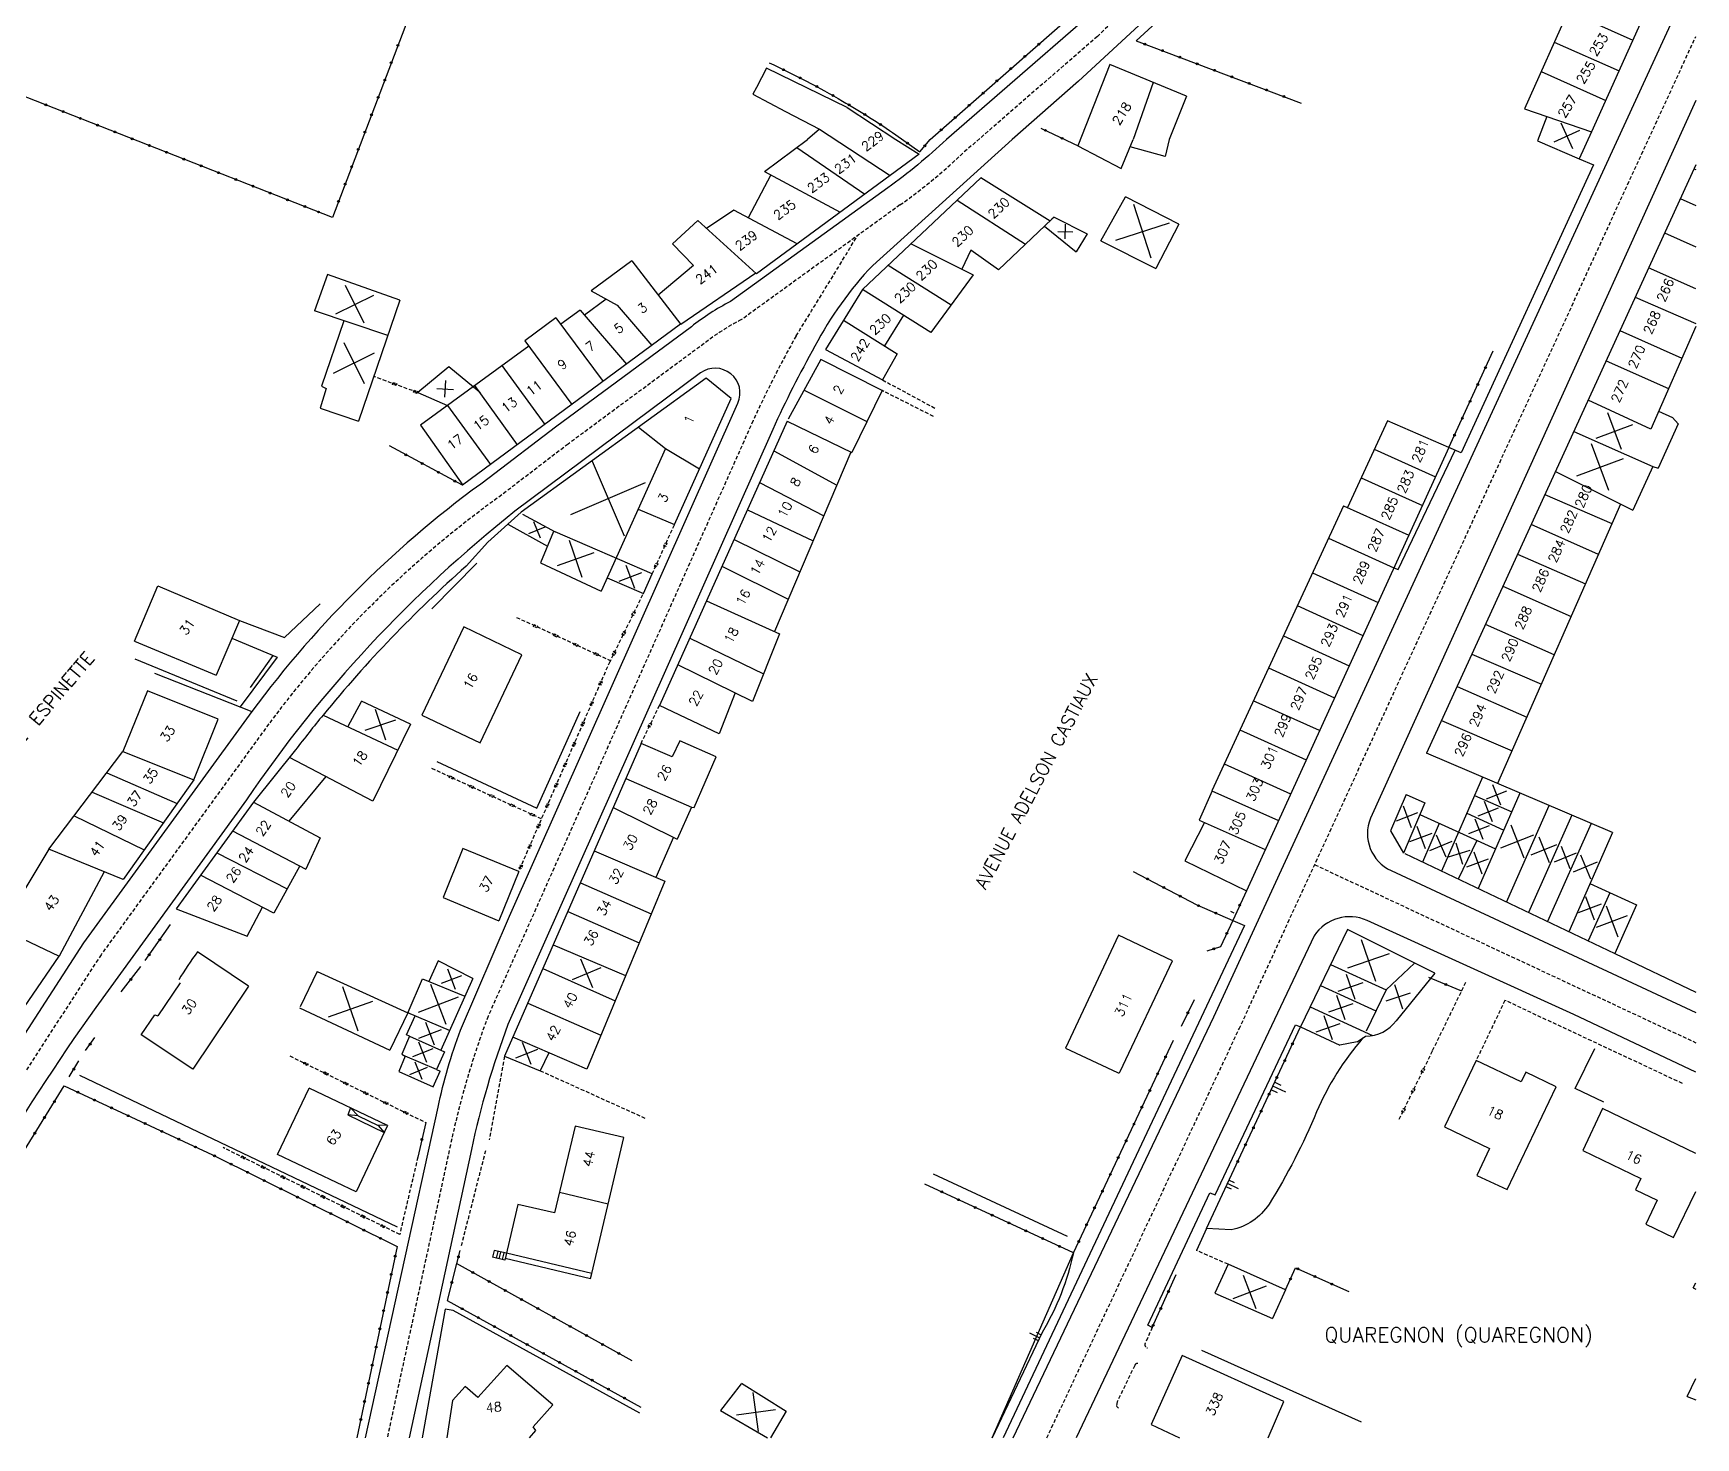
# Model space of a CAD drawing. Header units: millimetres. Extents: x 112998 to 114000, y 125000 to 126000.
# Drawn here: x 113775.9 to 114000, y 125000 to 125189.3 of the extents above; entities that cross this region are included whole.
import ezdxf
from ezdxf.enums import TextEntityAlignment as Align

# ---------------------------------------------------------------- set-up
doc = ezdxf.new("R2010")
doc.units = ezdxf.units.MM
doc.linetypes.add('DASHED', pattern=[0.75, 0.5, -0.25])
doc.layers.get('0').update_dxf_attribs({"linetype": 'CONTINUOUS'})
for name, color, linetype in [('W0001', 6, 'DASHED'), ('W0008', 7, 'CONTINUOUS'), ('W0100', 7, 'CONTINUOUS'), ('W0112', 1, 'DASHED'), ('W0211', 2, 'CONTINUOUS'), ('W0310', 3, 'CONTINUOUS'), ('W0322', 7, 'CONTINUOUS'), ('W0980', 7, 'CONTINUOUS'), ('W0989', 7, 'CONTINUOUS'), ('W0991', 7, 'CONTINUOUS')]:
    doc.layers.add(name, color=color, linetype=linetype)
doc.styles.get("Standard").update_dxf_attribs({"font": 'romans.shx', "width": 0.85})

# ---------------------------------------------------------------- blocks, each defined once
blk = doc.blocks.new('OH01')
at = {"layer": 'W0322', "color": 0}
for radius in [0.25, 0.15]:
    blk.add_circle((0, 0), radius, dxfattribs=at)
blk = doc.blocks.new('OH02')
at = {"layer": 'W0112', "color": 0}
for p, q in [((-0.5, 0.25), (0.5, 0.25)), ((-0.5, -0.25), (-0.5, 0.25)), ((0.5, 0.25), (0.5, -0.25)), ((0.5, -0.25), (-0.5, -0.25))]:
    blk.add_line(p, q, dxfattribs=at)
blk = doc.blocks.new('BB06')
for p, q in [((-1, -1), (1, 1)), ((-1, 1), (1, -1))]:
    blk.add_line(p, q)
blk = doc.blocks.new('TP15')
at = {"color": 0}
for p, q in [((-0.29, 0.5), (-0.29, 0)), ((0, 1), (0, 0)), ((0.29, 0.5), (0.29, 0))]:
    blk.add_line(p, q, dxfattribs=at)

msp = doc.modelspace()

# ---------------------------------------------------------------- linework, layer by layer
at = {"layer": 'W0001'}
for points in [[(113966.95, 125250, -0.110123), (113966.01, 125247.57), (113956.2, 125232.03), (113947.06, 125219.47), (113930.27, 125200.07), (113924.04, 125193.33), (113919.35, 125188.88), (113900.93, 125172.89, -0.035859), (113892.75, 125166.17), (113871.38, 125150.71, 0.051158), (113866.36, 125147.5), (113848.02, 125133.94), (113839.08, 125127.09, 0.07764), (113807.68, 125096.22), (113785.07, 125065.1), (113773.75, 125047.65), (113750.45, 125005.5), (113747.43, 125000)], [(113887.02, 125162.03, -0.002249), (113878.75, 125148.51, 0.021049), (113872.95, 125137.1), (113837.23, 125056.81, 0.037532), (113832.16, 125039.46), (113823.64, 125000)]]:
    msp.add_lwpolyline(points, format="xyb", dxfattribs=at)
for points in [[(113912.55, 125000), (113938.46, 125055.12), (114000, 125188.86)], [(113948.64, 125077.24), (114000, 125053.25)]]:
    msp.add_lwpolyline(points, dxfattribs=at)
at = {"layer": 'W0008'}
for points in [[(113963.7, 125250, -0.155417), (113963.5, 125249.08), (113953.85, 125233.63), (113944.83, 125221.24), (113928.15, 125201.96), (113922.01, 125195.33), (113917.44, 125190.99), (113899.01, 125175, -0.036132), (113891.1, 125168.48), (113869.89, 125153.15, 0.048946), (113864.63, 125149.76), (113846.31, 125136.21), (113837.38, 125129.38, 0.077587), (113805.39, 125097.9), (113782.72, 125066.71), (113770.05, 125047.17, -0.291702)], [(114000, 125180.25), (113956.15, 125083.51, 0.401257), (113958.94, 125076.45), (114000, 125057.3)], [(113889.07, 125158.03, 0.068378), (113881.29, 125147.13, 0.021095), (113875.59, 125135.91), (113839.91, 125055.72, 0.037361), (113834.99, 125038.85), (113826.6, 125000)], [(113820.73, 125000), (113830.49, 125044.56, -0.037123), (113833.52, 125054.95), (113840.12, 125070.31), (113870.91, 125139.47, 0.766659), (113865.87, 125143.52), (113840.86, 125124.88, 0.075876), (113804.66, 125086), (113784.36, 125058, 0.045572), (113756.86, 125010.95), (113750.84, 125000)], [(113839.88, 125123.13), (113837.2, 125120.73), (113834.27, 125117.47, 0.039766), (113815, 125097.42)], [(113983.58, 125057.06), (113955.71, 125069.72, 0.368962), (113948.57, 125067.66), (113916.51, 125000)]]:
    msp.add_lwpolyline(points, format="xyb", dxfattribs=at)
for points in [[(113908, 125000), (113935.03, 125056.73), (114000, 125197.92)], [(113925.54, 125190.91), (113916.81, 125182.85)], [(113916.81, 125182.85), (113907.87, 125175)], [(113907.87, 125175), (113889.07, 125158.03)], [(113984.3, 125172.37), (113986.24, 125171.56), (113968.37, 125132.78), (113966.74, 125133.49)], [(113959.33, 125117.28), (113959.88, 125117.03), (113967.57, 125133.12)], [(113802.71, 125107.76), (113808.79, 125105.23), (113803.84, 125098.52)], [(113792.27, 125103.08), (113805.39, 125097.9)], [(113937.59, 125069.73), (113939.17, 125069.05), (113906.66, 125000)], [(113989.08, 125065.27), (114000, 125060.08)], [(114000, 125049.28), (113983.58, 125057.06)], [(113926.75, 125014.86), (113926.14, 125015.17), (113934.51, 125033), (113935.24, 125032.76), (113946.07, 125055.66), (113946.71, 125055.37)], [(113839.55, 125024.21), (113851.06, 125021.48), (113851.21, 125022.12)]]:
    msp.add_lwpolyline(points, dxfattribs=at)
at = {"layer": 'W0100'}
for points in [[(113989.21, 125206.68), (113976.91, 125179.14)], [(113998.01, 125202.79), (113985.97, 125176.03)], [(113982.77, 125192.27), (113991.53, 125188.38)], [(113980.92, 125188.12), (113989.66, 125184.23)], [(113874.78, 125184.62), (113873.4, 125181.99)], [(113885.65, 125179.31), (113874.78, 125184.62)], [(113921.01, 125185.09), (113916.72, 125174.15)], [(113931.37, 125180.83), (113921.01, 125185.09)], [(113979.15, 125184.17), (113987.87, 125180.25)], [(113873.4, 125181.99), (113872.93, 125181.1)], [(113926.88, 125182.68), (113924.19, 125175)], [(113872.93, 125181.1), (113877.31, 125178.77)], [(113885.65, 125179.31), (113892.19, 125175)], [(113931.37, 125180.83), (113929.02, 125175)], [(113877.31, 125178.77), (113881.88, 125176.4)], [(113976.91, 125179.14), (113985.97, 125176.03)], [(113979.92, 125178.11), (113978.68, 125174.81)], [(113874.48, 125170.66), (113880.29, 125175)], [(113881.88, 125176.4), (113880.29, 125175)], [(113881.88, 125176.4), (113891.41, 125170.12)], [(113892.19, 125175), (113895.32, 125173)], [(113922.56, 125171.1), (113924.19, 125175)], [(113929.02, 125175), (113928.48, 125172.69)], [(113978.68, 125174.81), (113984.3, 125172.37)], [(113985.97, 125176.03), (113984.3, 125172.37)], [(113895.32, 125173), (113873.42, 125156.9)], [(113878.84, 125173.92), (113887.99, 125167.61)], [(113916.72, 125174.15), (113922.56, 125171.1)], [(113928.48, 125172.69), (113923.78, 125174.02)], [(113874.48, 125170.66), (113884.69, 125165.19)], [(114000, 125171.59), (113963.71, 125092.26)], [(113999.75, 125171.04), (114000, 125170.94)], [(113875.33, 125170.21), (113872.29, 125164.43)], [(113903.64, 125169.81), (113887.7, 125154.78)], [(113912.97, 125164), (113903.64, 125169.81)], [(113900.47, 125166.82), (113909.67, 125160.88)], [(113919.84, 125161.34), (113923.16, 125167.27)], [(113930.33, 125163.57), (113923.16, 125167.27)], [(113997.91, 125167.02), (114000, 125166.09)], [(113865.51, 125164.07), (113862.07, 125160.95)], [(113873.42, 125156.9), (113865.51, 125164.07)], [(113870.37, 125165.46), (113866.68, 125163.01)], [(113878.89, 125160.93), (113870.37, 125165.46)], [(113913.23, 125164.25), (113906.02, 125157.43)], [(113913.52, 125164.53), (113913.23, 125164.25)], [(113913.52, 125164.53), (113917.99, 125162.27)], [(113930.33, 125163.57), (113927.25, 125157.59)], [(113912.24, 125163.32), (113916.51, 125159.87)], [(113917.99, 125162.27), (113916.51, 125159.87)], [(113919.84, 125161.34), (113927.25, 125157.59)], [(113995.79, 125162.4), (114000, 125160.54)], [(113862.07, 125160.95), (113864.94, 125158)], [(113894.24, 125160.95), (113902.61, 125156.75)], [(113902.29, 125160.06), (113901.09, 125157.52)], [(113906.02, 125157.43), (113902.29, 125160.06)], [(113856.62, 125158.64), (113851.14, 125154.58)], [(113856.62, 125158.64), (113863.23, 125150.04)], [(113864.94, 125158), (113860.16, 125154.03)], [(113873.34, 125156.97), (113863.23, 125150.04)], [(113891.17, 125158.05), (113899.65, 125152.73)], [(114000, 125154.85), (113993.64, 125157.69)], [(113815.61, 125156.79), (113813.85, 125151.89)], [(113825.35, 125153.32), (113815.61, 125156.79)], [(113887.7, 125154.78), (113882.72, 125146.69)], [(113896.89, 125148.99), (113887.7, 125154.78)], [(113902.61, 125156.75), (113896.89, 125148.99)], [(113825.35, 125153.32), (113819.77, 125137.03)], [(113853.17, 125153.47), (113850.21, 125151.31)], [(113851.14, 125154.58), (113854.63, 125152.67)], [(113854.63, 125152.67), (113859.31, 125147.23)], [(113991.84, 125153.76), (114000, 125150.17)], [(113823.73, 125148.58), (113813.85, 125151.89)], [(113817.81, 125150.56), (113814.8, 125141.75)], [(113846.37, 125150.97), (113842.19, 125147.87)], [(113846.37, 125150.97), (113852.74, 125142.38)], [(113849.63, 125151.98), (113847.03, 125150.08)], [(113849.63, 125151.98), (113855.88, 125144.7)], [(113885.14, 125150.62), (113892.38, 125146.1)], [(113893.22, 125151.3), (113890.65, 125147.18)], [(113863.18, 125150.1), (113833.8, 125128.39)], [(113989.78, 125149.25), (113998.13, 125145.53)], [(114000, 125149.8), (113993.93, 125135.93)], [(113842.72, 125147.15), (113828.12, 125136.49)], [(113842.19, 125147.87), (113848.52, 125139.27)], [(113882.72, 125146.69), (113890.39, 125142.58)], [(113892.38, 125146.1), (113890.39, 125142.58)], [(113831.95, 125144.36), (113827.75, 125140.88)], [(113836.03, 125140.96), (113831.95, 125144.36)], [(113839.1, 125144.51), (113844.88, 125136.57)], [(113882.09, 125145.32), (113877.66, 125137.28)], [(113890.33, 125141.17), (113882.09, 125145.32)], [(113987.92, 125145.18), (113996.33, 125141.43)], [(113815.42, 125141.42), (113814.61, 125138.78)], [(113814.8, 125141.75), (113815.42, 125141.42)], [(113835.41, 125141.82), (113841.15, 125133.82)], [(113866.62, 125142.84), (113841.7, 125124.77)], [(113869.99, 125140.08), (113866.62, 125142.84)], [(113879.83, 125141.22), (113888.29, 125136.97)], [(113890.33, 125141.17), (113886.26, 125132.79)], [(113827.75, 125140.88), (113831.75, 125139.14)], [(113831.75, 125139.14), (113837.58, 125131.18)], [(113836.08, 125140.95), (113836.2, 125140.72)], [(113862.35, 125123.09), (113869.99, 125140.08)], [(113993.93, 125135.93), (113985.49, 125139.88)], [(113814.61, 125138.78), (113819.77, 125137.03)], [(113877.55, 125137.04), (113860.32, 125098.68)], [(113877.55, 125137.04), (113886.26, 125132.79)], [(113958.44, 125137.09), (113953.06, 125125.39)], [(113966.74, 125133.49), (113958.44, 125137.09)], [(113994.99, 125138.37), (113996.88, 125137.51)], [(113996.88, 125137.51), (113997.65, 125136.66)], [(113828.12, 125136.49), (113833.84, 125128.42)], [(113857.5, 125136.22), (113861.14, 125133.36)], [(113983.56, 125135.65), (113994.22, 125130.93)], [(113997.65, 125136.66), (113994.94, 125130.71)], [(113861.14, 125133.36), (113852.48, 125114.13)], [(113861.14, 125133.36), (113865.72, 125130.6)], [(113875.76, 125133.05), (113884.22, 125128.39)], [(113886.12, 125132.86), (113875.84, 125108.68)], [(113966.74, 125133.49), (113939.43, 125073.74)], [(113956.68, 125133.27), (113964.94, 125129.54)], [(113981.09, 125130.26), (113991.54, 125125.01)], [(113994.22, 125130.93), (113991.54, 125125.01)], [(113994.22, 125130.93), (113994.94, 125130.71)], [(113873.83, 125128.76), (113882.48, 125124.28)], [(113954.9, 125129.39), (113963.16, 125125.65)], [(113952.52, 125125.63), (113934.76, 125087.21)], [(113952.52, 125125.63), (113961.32, 125121.64)], [(113989.87, 125125.85), (113973.3, 125088.17)], [(113979.68, 125127.16), (113988.71, 125123.22)], [(113841.7, 125124.77), (113839.88, 125123.13)], [(113841.87, 125124.5), (113846.29, 125122.1)], [(113857.45, 125125.16), (113862.35, 125123.09)], [(113872.18, 125125.08), (113881.04, 125120.91)], [(113839.88, 125123.13), (113845.24, 125120.19)], [(113846.05, 125122.14), (113844.29, 125117.91)], [(113859.37, 125116.46), (113846.29, 125122.1)], [(113870.38, 125121.09), (113879.27, 125116.74)], [(113950.51, 125121.27), (113959.33, 125117.28)], [(113986.89, 125119.07), (113977.82, 125123.1)], [(113975.99, 125119.1), (113985.14, 125115.1)], [(113844.29, 125117.91), (113852.48, 125114.13)], [(113868.76, 125117.46), (113877.7, 125113.04)], [(113948.34, 125116.58), (113957.18, 125112.57)], [(113789.57, 125107.38), (113792.72, 125114.83)], [(113792.72, 125114.83), (113803.73, 125110.18)], [(113853.27, 125115.89), (113858.17, 125113.8)], [(113858.17, 125113.8), (113859.37, 125116.46)], [(113974.01, 125114.78), (113983.21, 125110.71)], [(113866.67, 125112.82), (113876.49, 125108.38)], [(113946.29, 125112.16), (113955.15, 125108.13)], [(113803.73, 125110.18), (113800.59, 125102.78)], [(113833.96, 125109.3), (113828.31, 125097.41)], [(113841.77, 125105.52), (113833.96, 125109.3)], [(113864.41, 125107.77), (113874.35, 125102.96)], [(113876.49, 125108.38), (113872.88, 125099.26)], [(113944.42, 125108.11), (113953.28, 125104.05)], [(113980.94, 125105.55), (113971.66, 125109.63)], [(113789.57, 125107.38), (113800.59, 125102.78)], [(113836.16, 125093.67), (113841.77, 125105.52)], [(113969.83, 125105.64), (113979.19, 125101.56)], [(113872.88, 125099.26), (113862.8, 125104.19)], [(113942.41, 125103.76), (113951.32, 125099.75)], [(113967.83, 125101.25), (113977.24, 125097.13)], [(113791.31, 125100.69), (113788.02, 125092.49)], [(113800.87, 125096.85), (113791.31, 125100.69)], [(113820.12, 125099.19), (113818.32, 125095.87)], [(113826.77, 125096.17), (113820.17, 125099.29)], [(113868.37, 125094.86), (113860.32, 125098.68)], [(113870.53, 125100.41), (113868.37, 125094.86)], [(113949.3, 125095.33), (113940.37, 125099.35)], [(113797.59, 125088.66), (113800.87, 125096.85)], [(113815, 125097.42), (113825.08, 125092.7)], [(113828.31, 125097.41), (113836.16, 125093.67)], [(113965.74, 125096.7), (113975.24, 125092.58)], [(113826.77, 125096.17), (113821.72, 125085.81)], [(113938.56, 125095.42), (113947.5, 125091.39)], [(113778.02, 125079.33), (113788.02, 125092.49)], [(113788.02, 125092.49), (113797.59, 125088.66)], [(113811.28, 125092.71), (113805.61, 125085.69)], [(113857.85, 125093.57), (113839.46, 125051.42)], [(113862.05, 125091.76), (113857.85, 125093.57)], [(113863.07, 125093.94), (113862.05, 125091.76)], [(113867.96, 125091.78), (113863.07, 125093.94)], [(113988.77, 125081.58), (113963.71, 125092.26)], [(113785.85, 125089.64), (113795.35, 125085.51)], [(113821.72, 125085.81), (113810.46, 125091.7)], [(113865.01, 125084.97), (113867.96, 125091.78)], [(113936.44, 125090.84), (113945.39, 125086.78)], [(113797.59, 125088.66), (113788.06, 125075.25)], [(113815.35, 125089.14), (113810.39, 125083.13)], [(113855.8, 125088.87), (113864.65, 125085.01)], [(113971.28, 125089.03), (113965.72, 125076.38)], [(113783.88, 125087.04), (113793.49, 125082.89)], [(113805.61, 125085.69), (113795.19, 125071.3)], [(113805.61, 125085.69), (113814.59, 125080.87)], [(113934.81, 125087.19), (113933.09, 125083.23)], [(113934.76, 125087.21), (113943.75, 125083.2)], [(113960.97, 125086.7), (113958.88, 125081.81)], [(113963.48, 125085.58), (113960.6, 125078.81)], [(113960.97, 125086.7), (113963.48, 125085.58)], [(113970.19, 125086.57), (113975.2, 125084.35)], [(113976.31, 125086.89), (113970.66, 125074.03)], [(113974.5, 125072.2), (113980.26, 125085.21)], [(113781.43, 125083.82), (113790.9, 125079.25)], [(113854.1, 125084.97), (113862.74, 125080.69)], [(113864.65, 125085.01), (113862.74, 125080.69)], [(113864.65, 125085.01), (113865.01, 125084.97)], [(113933.77, 125082.93), (113931.16, 125077.78)], [(113933.09, 125083.23), (113941.96, 125079.3)], [(113962.81, 125084), (113973.01, 125079.37)], [(113969.15, 125084.18), (113974.12, 125081.9)], [(113983.29, 125083.92), (113977.48, 125070.79)], [(113802.79, 125081.8), (113812.69, 125076.65)], [(113814.59, 125080.87), (113812.69, 125076.65)], [(113862.23, 125080.94), (113859.83, 125075.53)], [(113958.88, 125081.81), (113960.6, 125078.81)], [(113965.42, 125082.81), (113963.15, 125077.6)], [(113985.9, 125082.8), (113980.04, 125069.57)], [(113988.77, 125081.58), (113982.89, 125068.21)], [(113778.02, 125079.33), (113771.59, 125068.65)], [(113788.06, 125075.25), (113778.02, 125079.33)], [(113800.66, 125078.85), (113810.15, 125074)], [(113833.84, 125079.44), (113831.16, 125072.8)], [(113841.36, 125076.31), (113833.84, 125079.44)], [(113851.53, 125079.09), (113861.04, 125075.02)], [(113960.77, 125078.73), (113989.08, 125065.27)], [(113970.48, 125080.51), (113968, 125075.29)], [(113785.51, 125076.29), (113779.43, 125064.91)], [(113811.85, 125077.09), (113808.34, 125070.71)], [(113841.36, 125076.31), (113838.68, 125069.69)], [(113931.16, 125077.78), (113939.43, 125073.74)], [(113808.34, 125070.71), (113798.47, 125075.82)], [(113849.67, 125074.81), (113859.21, 125070.62)], [(113861.04, 125075.02), (113850.53, 125049.68)], [(113985.74, 125074.69), (113992, 125071.85)], [(113831.16, 125072.8), (113838.68, 125069.69)], [(113988.42, 125073.47), (113985.51, 125066.97)], [(113992, 125071.85), (113989.08, 125065.27)], [(113795.19, 125071.3), (113804.77, 125067.6)], [(113804.77, 125067.6), (113806.82, 125071.5)], [(113847.97, 125070.92), (113857.58, 125066.69)], [(113771.59, 125068.65), (113779.43, 125064.91)], [(113922.21, 125067.73), (113915.06, 125052.51)], [(113929.5, 125064.27), (113922.21, 125067.73)], [(113953.06, 125068.53), (113946.71, 125055.37)], [(113964.84, 125062.6), (113953.06, 125068.53)], [(113804.95, 125060.89), (113798.08, 125065.5)], [(113846.02, 125066.44), (113855.76, 125062.3)], [(113814.22, 125062.83), (113811.89, 125058.07)], [(113814.22, 125062.83), (113826.4, 125057.27)], [(113830.49, 125064.27), (113829.25, 125061.52)], [(113835.17, 125061.89), (113830.49, 125064.27)], [(113844.63, 125063.26), (113854.35, 125058.9)], [(113922.42, 125049.37), (113929.5, 125064.27)], [(113950.77, 125063.78), (113958.26, 125060.39)], [(113962.1, 125063.98), (113958.26, 125060.39)], [(113795.73, 125061.3), (113792.74, 125056.87)], [(113804.95, 125060.89), (113797.43, 125049.67)], [(113826.45, 125057.36), (113828.38, 125061.88)], [(113828.38, 125061.88), (113834.11, 125059.52)], [(113835.17, 125061.89), (113830.85, 125052.24)], [(113949.41, 125060.96), (113956.89, 125057.56)], [(113964.84, 125062.6), (113959.63, 125056.18)], [(113963.97, 125062.08), (113964.3, 125061.94)], [(113842.59, 125058.58), (113852.43, 125054.27)], [(113958.26, 125060.39), (113955.56, 125054.81)], [(113790.5, 125054.32), (113792.32, 125057)], [(113792.32, 125057), (113792.74, 125056.87)], [(113811.84, 125057.97), (113823.98, 125052.24)], [(113826.45, 125057.36), (113823.98, 125052.24)], [(113826.25, 125054.33), (113827.39, 125056.85)], [(113832.03, 125054.89), (113826.4, 125057.27)], [(113948.03, 125058.1), (113956.44, 125054.21)], [(113797.43, 125049.67), (113790.5, 125054.32)], [(113826.63, 125054.11), (113825.61, 125051.71)], [(113826.63, 125054.11), (113826.25, 125054.33)], [(113826.63, 125054.11), (113831.34, 125052.02)], [(113850.53, 125049.68), (113840.59, 125054)], [(113946.71, 125055.37), (113952.03, 125052.91)], [(113954.36, 125053.38), (113955.51, 125054.12)], [(113825.61, 125051.71), (113826.08, 125051.42)], [(113831.34, 125052.02), (113830.3, 125049.63)], [(113845.43, 125051.9), (113844.24, 125049.48)], [(113915.06, 125052.51), (113922.05, 125049.23)], [(113954.36, 125053.38), (113952.03, 125052.91)], [(113826.08, 125051.42), (113825.2, 125049.35)], [(113825.2, 125049.35), (113829.85, 125047.29)], [(113830.3, 125049.63), (113826.08, 125051.42)], [(113829.85, 125047.29), (113830.76, 125049.41)], [(113830.3, 125049.63), (113830.76, 125049.41)], [(113839.46, 125051.42), (113844.24, 125049.48)], [(113970.41, 125050.85), (113966.13, 125041.9)], [(113976.45, 125047.98), (113970.41, 125050.85)], [(113808.86, 125038.18), (113813.1, 125047.1)], [(113823.68, 125042.1), (113813.1, 125047.1)], [(113974.57, 125033.47), (113981.19, 125047.32)], [(113977.11, 125049.26), (113976.45, 125047.98)], [(113981.19, 125047.32), (113977.11, 125049.26)], [(113818.68, 125044.46), (113818.32, 125043.51)], [(113819.73, 125043.4), (113818.32, 125043.51)], [(113818.32, 125043.51), (113823.22, 125041.14)], [(113818.68, 125044.46), (113819.73, 125043.4)], [(113819.73, 125043.4), (113822.42, 125042.1)], [(113987.42, 125044.38), (113984.76, 125038.72)], [(114000, 125038.33), (113987.42, 125044.38)], [(113823.68, 125042.1), (113819.45, 125033.15)], [(113823.64, 125042.12), (113822.42, 125042.1)], [(113822.42, 125042.1), (113823.22, 125041.14)], [(113848.97, 125041.98), (113846.18, 125030.32)], [(113855.55, 125040.47), (113848.97, 125041.98)], [(113851.21, 125022.12), (113855.55, 125040.47)], [(113966.13, 125041.9), (113972.19, 125038.99)], [(113819.45, 125033.15), (113808.86, 125038.18)], [(113972.19, 125038.99), (113970.5, 125035.37)], [(113984.76, 125038.72), (113992.61, 125034.96)], [(113970.5, 125035.37), (113974.57, 125033.47)], [(113992.61, 125034.96), (113991.89, 125033.42)], [(113841.25, 125031.45), (113839.49, 125023.94)], [(113846.18, 125030.32), (113841.25, 125031.45)], [(113846.85, 125033.12), (113853.44, 125031.55)], [(113991.89, 125033.42), (113994.8, 125032.01)], [(113994.8, 125032.01), (113993.25, 125028.79)], [(113997.02, 125026.98), (114000, 125033.19)], [(113993.25, 125028.79), (113997.02, 125026.98)], [(113838.07, 125025.25), (113837.84, 125024.32)], [(113839.71, 125024.86), (113838.07, 125025.25)], [(113851.21, 125022.12), (113839.71, 125024.86)], [(113839.49, 125023.94), (113837.84, 125024.32)], [(113936.97, 125023.38), (113935.17, 125019.48)], [(113944.72, 125019.96), (113936.97, 125023.38)], [(113999.67, 125020.2), (114000, 125020.89)], [(113999.67, 125020.2), (114000, 125020.04)], [(113935.17, 125019.48), (113942.97, 125016.07)], [(113944.72, 125019.96), (113942.97, 125016.07)], [(113839.78, 125009.76), (113835.87, 125005.42)], [(113845.95, 125004.44), (113839.78, 125009.76)], [(113930.79, 125011.07), (113926.61, 125001.79)], [(113944.5, 125004.9), (113930.79, 125011.07)], [(113834.16, 125006.91), (113832.45, 125005.01)], [(113835.87, 125005.42), (113834.16, 125006.91)], [(113871.33, 125007.29), (113868.58, 125003.66)], [(113871.39, 125007.37), (113877.4, 125003.57)], [(113998.84, 125005.57), (114000, 125007.98)], [(113832.45, 125005.01), (113831.67, 125000)], [(113942.38, 125000), (113944.5, 125004.9)], [(113998.84, 125005.57), (114000, 125005.09)], [(113843.32, 125001.47), (113845.95, 125004.44)], [(113868.58, 125003.66), (113874.9, 125000)], [(113877.4, 125003.57), (113875.28, 125000)], [(113842.8, 125000), (113843.68, 125000.99)], [(113843.68, 125000.99), (113843.32, 125001.47)], [(113926.61, 125001.79), (113930.41, 125000)]]:
    msp.add_lwpolyline(points, dxfattribs=at)
msp.add_lwpolyline([(113815, 125097.42, 0.008576), (113811.28, 125092.71)], format="xyb", dxfattribs=at)
for centre, radius, start, end in [((113829.14, 125041.98), 38.96, 142.8683, 149.5723), ((113955.46, 125059.37), 5.25, 270.5367, 322.6548), ((113922.2, 125049.39), 0.22, 227.6469, 354.6658)]:
    msp.add_arc(centre, radius, start, end, dxfattribs=at)
at = {"layer": 'W0112'}
for points in [[(113827.75, 125140.88), (113821.83, 125143.05)], [(113897.27, 125137.67), (113890.33, 125141.17)], [(113890.39, 125142.58), (113897.5, 125138.76)], [(113859.37, 125116.46), (113862.35, 125123.09)], [(113853.59, 125104.47), (113858.17, 125113.8)], [(113853.83, 125104.69), (113840.89, 125110.64)], [(113841.51, 125076.66), (113853.59, 125104.47)], [(113857.85, 125093.57), (113860.32, 125098.68)], [(113844.44, 125083.41), (113829.56, 125090.25)], [(113937.29, 125070.99), (113938.01, 125070.65)], [(113964.54, 125052.2), (113969.06, 125061.49)], [(113998.2, 125047.76), (113974.28, 125058.96), (113970.41, 125050.85)], [(113960.04, 125042.96), (113960.04, 125042.96), (113964.54, 125052.2)], [(113810.53, 125051.46), (113828.85, 125042.48)], [(113839.46, 125051.42), (113837.39, 125040.14)], [(113844.24, 125049.48), (113858.56, 125043)], [(113825.32, 125027.4), (113801.53, 125039.11)], [(113836.88, 125038.69), (113833.57, 125025.73)], [(113827.76, 125037.82), (113825.32, 125027.4)], [(113936.97, 125023.38), (113932.73, 125025.24)]]:
    msp.add_lwpolyline(points, dxfattribs=at)
for points in [[(113926.75, 125014.86), (113925.79, 125012.74, 0.443458), (113926.08, 125012.09, 0.443458)], [(113924.8, 125010.01, 0.346157), (113924.38, 125009.76), (113922.01, 125004.83), (113921.92, 125004.28), (113922.19, 125003.97)]]:
    msp.add_lwpolyline(points, format="xyb", dxfattribs=at)
at = {"layer": 'W0211'}
for points in [[(113955.15, 125053.89, 0.07648), (113948.9, 125043.94, -0.04094), (113942.49, 125031.48, -0.198716), (113937.39, 125028.02), (113934.06, 125028.2)], [(113905.17, 125000), (113916.12, 125024.94, -0.080243), (113911.92, 125014.2), (113905.17, 125000)]]:
    msp.add_lwpolyline(points, format="xyb", dxfattribs=at)
at = {"layer": 'W0310'}
for points in [[(113829.67, 125111.74), (113835.71, 125117.9)], [(113803.73, 125110.18), (113809.8, 125107.85), (113814.6, 125112.4)], [(113808.23, 125105.46), (113805.17, 125101.12)], [(113789.62, 125104.97), (113803.39, 125099.32)], [(113830.33, 125091.15), (113843.82, 125084.87), (113849.63, 125097.9)], [(113749.91, 125054.87), (113766.43, 125045.99), (113779.43, 125064.91)], [(113987.62, 125045.24), (113983.75, 125047.07), (113986.41, 125052.49)], [(113782.17, 125048.88), (113824.98, 125028.44)], [(113897.22, 125035.58), (113915.29, 125027.17)], [(113857.68, 125003.32), (113832.54, 125017.15), (113831.46, 125017.31), (113828.35, 125000)], [(113954.97, 125002.08), (113933.45, 125011.74)]]:
    msp.add_lwpolyline(points, dxfattribs=at)
at = {"layer": 'W0322'}
for points in [[(113848.79, 125250), (113816.25, 125164.49)], [(113896.82, 125175), (113920.84, 125196.1)], [(113930.02, 125193.27), (113924.59, 125188.29)], [(113924.59, 125188.29), (113946.83, 125179.91)], [(113816.25, 125164.49), (113761.33, 125186.06)], [(113892.2, 125175.63), (113895.41, 125173.31)], [(113895.41, 125173.31), (113896.82, 125175)], [(113911.71, 125176.53), (113916.85, 125174.08)], [(113966.74, 125133.49), (113972.7, 125146.52)], [(113833.8, 125128.39), (113823.94, 125133.68)], [(113924.17, 125076.34), (113932.75, 125071.83)], [(113932.75, 125071.83), (113937.59, 125069.73)], [(113939.43, 125073.74), (113937.59, 125069.73)], [(113937.59, 125069.73), (113935.96, 125066.16)], [(113791.02, 125064.34), (113794.45, 125069.17)], [(113935.96, 125066.16), (113934.1, 125065.6)], [(113787.8, 125060.11), (113790.42, 125063.53)], [(113964.3, 125061.94), (113968.45, 125060.22)], [(113932.41, 125059.01), (113930.64, 125055.45)], [(113782.97, 125052.18), (113784.25, 125053.95)], [(113934.06, 125028.2), (113946.71, 125055.37)], [(113916.12, 125024.94), (113929.61, 125053.6)], [(113780.77, 125048.63), (113782.07, 125050.81)], [(113769.71, 125030.69), (113780.1, 125047.43)], [(113780.1, 125047.43), (113800.07, 125038.14)], [(113828.85, 125042.48), (113827.76, 125037.82)], [(113800.07, 125038.14), (113824.98, 125025.76)], [(113916.12, 125024.94), (113896.1, 125034.19)], [(113934.06, 125028.2), (113932.73, 125025.24)], [(113824.98, 125025.76), (113819.56, 125000)], [(113833.44, 125025.24), (113833, 125023.5)], [(113833, 125023.5), (113831.72, 125018.5)], [(113856.66, 125010.37), (113833, 125023.5)], [(113944.72, 125019.96), (113946.05, 125022.91)], [(113946.05, 125022.91), (113953.24, 125019.7)], [(113926.75, 125014.86), (113929.97, 125021.99)], [(113831.72, 125018.5), (113857.83, 125004.14)]]:
    msp.add_lwpolyline(points, dxfattribs=at)
msp.add_lwpolyline([(113875.12, 125185.33, -0.011884), (113880.13, 125182.87, -0.011884), (113885.01, 125180.18, -0.009058), (113888.65, 125177.97, -0.009058), (113892.2, 125175.63)], format="xyb", dxfattribs=at)
at = {"layer": 'W0991'}
for points in [[(113838.37, 125024.2), (113838.59, 125025.12)], [(113838.75, 125024.11), (113838.97, 125025.03)], [(113839.18, 125024.01), (113839.39, 125024.93)]]:
    msp.add_lwpolyline(points, dxfattribs=at)

# ---------------------------------------------------------------- block references
at = {"layer": 'W0100'}
for p, xscale, yscale, zscale, rotation in [((113982.65, 125175.48), 1.349265070840645, 1.349265070840645, 1.349265070840645, 69.46815831199453), ((113925.45, 125162.6), 2.69026835028362, 2.69026835028362, 2.69026835028362, 62.77472755120841), ((113915.04, 125162.58), 0.70325255217998, 0.70325255217998, 0.70325255217998, 43.39574583817901), ((113819.28, 125152.76), 2.004028913813632, 2.004028913813632, 2.004028913813632, 71.10228500553774), ((113819.15, 125144.88), 2.182171591641514, 2.182171591641514, 2.182171591641514, 341.2492211086549), ((113831.47, 125141.37), 0.7958763146180401, 0.79587631461804, 0.79587631461804, 41.22029156316275), ((113989.06, 125135.67), 1.859586071341818, 1.859586071341818, 1.859586071341818, 65.41993010426899), ((113987.11, 125130.83), 2.371985157111645, 2.371985157111645, 2.371985157111645, 65.4200774869214), ((113853.42, 125126.61), 3.864512835718916, 3.864512835718916, 3.864512835718916, 338.3330704230458), ((113843.84, 125122.34), 0.8423300470302141, 0.8423300470302141, 0.8423300470302141, 67.40291264763246), ((113849.06, 125118.45), 1.856808366165878, 1.856808366165878, 1.856808366165878, 64.43878893523122), ((113856.44, 125116.03), 1.163424963884254, 1.163424963884254, 1.163424963884254, 65.79236193246469), ((113822.75, 125096.08), 1.543952593318531, 1.543952593318531, 1.543952593318531, 64.0170444133477), ((113973.19, 125086.65), 1.040474358242485, 1.040474358242485, 1.040474358242485, 66.31696861956401), ((113961.11, 125083.71), 1.09984944699331, 1.09984944699331, 1.09984944699331, 335.9049978547892), ((113972.05, 125084.37), 1.040474358242485, 1.040474358242485, 1.040474358242485, 66.31696861956401), ((113970.81, 125081.99), 1.040474358242485, 1.040474358242485, 1.040474358242485, 66.31696861956401), ((113962.97, 125080.94), 1.144405683673205, 1.144405683673205, 1.144405683673205, 335.5642160667762), ((113965.66, 125079.79), 1.148406830394117, 1.148406830394117, 1.148406830394117, 338.2767246251933), ((113975.95, 125080.39), 1.684210005312776, 1.684210005312776, 1.684210005312776, 336.9304934954675), ((113979.55, 125079.26), 1.317464290250499, 1.317464290250499, 1.317464290250499, 336.9303780490845), ((113968.12, 125078.75), 1.081299573178112, 1.081299573178112, 1.081299573178112, 332.6825505147068), ((113970.62, 125077.5), 1.107640155919165, 1.107640155919165, 1.107640155919165, 335.564009426543), ((113982.44, 125078.23), 1.135998567261442, 1.135998567261442, 1.135998567261442, 336.9300147168859), ((113985.14, 125076.96), 1.246204523999006, 1.246204523999006, 1.246204523999006, 336.9302089007307), ((113985.74, 125071.39), 1.177481581131906, 1.177481581131906, 1.177481581131906, 335.6021448659995), ((113988.7, 125069.62), 1.571140382634816, 1.571140382634816, 1.571140382634816, 335.5997275576494), ((113955.92, 125064.31), 2.107368066390782, 2.107368066390782, 2.107368066390782, 64.23225352747775), ((113832.32, 125061.79), 1.035675284867356, 1.035675284867356, 1.035675284867356, 65.88738199196268), ((113850.55, 125062.57), 1.472235410026426, 1.472235410026426, 1.472235410026426, 67.47069116364372), ((113818.7, 125057.8), 2.231505987395203, 2.231505987395203, 2.231505987395203, 64.26930118981792), ((113830.56, 125058.41), 2.03182836298076, 2.03182836298076, 2.03182836298076, 65.88705399903498), ((113953.5, 125060.76), 1.256452885931874, 1.256452885931874, 1.256452885931874, 64.17503379386184), ((113959.93, 125059.44), 1.225573901100008, 1.225573901100008, 1.225573901100008, 333.301150094233), ((113952.18, 125057.96), 1.221812530633271, 1.221812530633271, 1.221812530633271, 64.17650859457378), ((113950.47, 125055.26), 1.21633715558076, 1.21633715558076, 1.21633715558076, 64.2354981064092), ((113829.44, 125054.46), 1.16010654083512, 1.16010654083512, 1.16010654083512, 65.88519978647922), ((113828.45, 125051.95), 1.041236014712196, 1.041236014712196, 1.041236014712196, 66.49863087902956), ((113842.45, 125051.81), 1.128687019974248, 1.128687019974248, 1.128687019974248, 66.41658577845678), ((113827.88, 125049.46), 0.89905257223684, 0.89905257223684, 0.89905257223684, 67.07921186436167), ((113939.91, 125019.63), 1.70627522099934, 1.706275220999339, 1.706275220999339, 65.7364791829392), ((113873.34, 125003.47), 1.862781624536461, 1.862781624536461, 1.862781624536461, 52.87100462361987)]:
    msp.add_blockref('BB06', p, dxfattribs=dict(at, xscale=xscale, yscale=yscale, zscale=zscale, rotation=rotation))
at = {"layer": 'W0112', "yscale": 0.5}
for p, xscale, rotation in [((113824.65, 125142.02), 0.5, 159.8013133987895), ((113827.47, 125140.98), 0.5, 159.8013133987895), ((113861.12, 125120.36), 0.4999999999999999, 65.79258459227971), ((113859.89, 125117.62), 0.4999999999999999, 65.79258459227971), ((113856.85, 125111.11), 0.5, 63.8441410844387), ((113843.62, 125109.38), 0.5, 155.3252600172501), ((113846.35, 125108.13), 0.5, 155.3252600172501), ((113855.53, 125108.42), 0.5, 63.8441410844387), ((113849.07, 125106.88), 0.5, 155.3252600172501), ((113851.8, 125105.63), 0.5, 155.3252600172501), ((113854.21, 125105.73), 0.5, 63.8441410844387), ((113852.39, 125101.72), 0.5, 66.52450255057829), ((113851.2, 125098.97), 0.5, 66.52450255057829), ((113850, 125096.21), 0.5, 66.52450255057829), ((113859.05, 125096.06), 0.5, 64.1805611722087), ((113848.81, 125093.46), 0.5, 66.52450255057829), ((113847.61, 125090.71), 0.5, 66.52450255057829), ((113832.29, 125089), 0.5, 155.3168724657345), ((113835.01, 125087.75), 0.5, 155.3168724657345), ((113846.42, 125087.96), 0.5, 66.52450255057829), ((113837.74, 125086.5), 0.5, 155.3168724657345), ((113840.47, 125085.24), 0.5, 155.3168724657345), ((113845.22, 125085.21), 0.5, 66.52450255057829), ((113843.19, 125083.99), 0.5, 155.3168724657345), ((113844.03, 125082.46), 0.5, 66.52450255057829), ((113842.83, 125079.7), 0.5, 66.52450255057829), ((113841.64, 125076.95), 0.5, 66.52450255057829), ((113812.68, 125050.4), 0.5, 333.8814973027359), ((113815.38, 125049.08), 0.5, 333.8814973027359), ((113963.23, 125049.51), 0.4999999999999999, 64.03549293993126), ((113818.07, 125047.76), 0.5, 333.8814973027359), ((113961.91, 125046.81), 0.4999999999999999, 64.03549293993126), ((113820.76, 125046.44), 0.5, 333.8814973027359), ((113823.46, 125045.12), 0.5, 333.8814973027359), ((113826.15, 125043.8), 0.5, 333.8814973027359), ((113960.6, 125044.11), 0.4999999999999999, 64.03549293993126), ((113804.22, 125037.78), 0.5, 153.8118705798049), ((113806.91, 125036.46), 0.5, 153.8118705798049), ((113809.6, 125035.13), 0.5, 153.8118705798049), ((113812.29, 125033.81), 0.5, 153.8118705798049), ((113814.99, 125032.49), 0.5, 153.8118705798049), ((113817.68, 125031.16), 0.5, 153.8118705798049), ((113820.37, 125029.84), 0.5, 153.8118705798049), ((113823.06, 125028.51), 0.5, 153.8118705798049)]:
    msp.add_blockref('OH02', p, dxfattribs=dict(at, xscale=xscale, rotation=rotation))
at = {"layer": 'W0211'}
for p, xscale, yscale, zscale, rotation in [((113943, 125047.4), 1.941738543634383, 1.941738543634383, 1.941738543634383, 245.0228945475201), ((113936.88, 125034.27), 1.654175111497429, 1.654175111497429, 1.654175111497429, 245.0228945475198), ((113911.57, 125013.49), 1.514741555181244, 1.514741555181243, 1.514741555181243, 63.55628687222288)]:
    msp.add_blockref('TP15', p, dxfattribs=dict(at, xscale=xscale, yscale=yscale, zscale=zscale, rotation=rotation))
at = {"layer": 'W0322', "yscale": 0.5}
for p, xscale, rotation in [((113825.07, 125187.68), 0.5, 249.1694665716669), ((113909.57, 125186.2), 0.5, 41.29058995449985), ((113911.45, 125187.85), 0.5, 41.29058995449985), ((113925.77, 125187.85), 0.5, 339.3399842358548), ((113928.11, 125186.97), 0.5, 339.3399842358548), ((113930.45, 125186.08), 0.5, 339.3399842358548), ((113824.18, 125185.34), 0.5, 249.1694665716669), ((113877.07, 125184.4), 0.5, 334.1694985273581), ((113907.7, 125184.55), 0.5, 41.29058995449985), ((113932.79, 125185.2), 0.5, 339.3399842358548), ((113935.13, 125184.32), 0.5, 339.3399842358548), ((113823.3, 125183.01), 0.5, 249.1694665716669), ((113879.31, 125183.29), 0.5, 332.9487932467335), ((113881.53, 125182.13), 0.5, 331.7280879661092), ((113905.82, 125182.9), 0.5, 41.29058995449985), ((113937.47, 125183.44), 0.5, 339.3399842358548), ((113939.81, 125182.56), 0.5, 339.3399842358548), ((113942.15, 125181.67), 0.5, 339.3399842358548), ((113777.62, 125179.66), 0.4999999999999999, 158.5583487846621), ((113822.41, 125180.67), 0.5, 249.1694665716669), ((113883.72, 125180.92), 0.5, 330.5073826854846), ((113885.88, 125179.67), 0.5, 329.2866774048601), ((113902.06, 125179.6), 0.5, 41.29058995449985), ((113903.94, 125181.25), 0.5, 41.29058995449985), ((113944.49, 125180.79), 0.5, 339.3399842358548), ((113779.95, 125178.75), 0.4999999999999999, 158.5583487846621), ((113782.28, 125177.84), 0.4999999999999999, 158.5583487846621), ((113784.6, 125176.92), 0.4999999999999999, 158.5583487846621), ((113821.52, 125178.33), 0.5, 249.1694665716669), ((113888.01, 125178.37), 0.5, 328.0659721242359), ((113890.12, 125177.02), 0.5, 326.8452668436105), ((113900.18, 125177.95), 0.5, 41.29058995449985), ((113786.93, 125176.01), 0.4999999999999999, 158.5583487846621), ((113789.26, 125175.09), 0.4999999999999999, 158.5583487846621), ((113820.63, 125176), 0.5, 249.1694665716669), ((113898.3, 125176.3), 0.5, 41.29058995449985), ((113912.34, 125176.23), 0.5, 334.4697028383345), ((113914.59, 125175.15), 0.5, 334.4697028383345), ((113791.58, 125174.18), 0.4999999999999999, 158.5583487846621), ((113793.91, 125173.27), 0.4999999999999999, 158.5583487846621), ((113819.74, 125173.66), 0.5, 249.1694665716669), ((113893.76, 125174.5), 0.5, 324.1078285722607), ((113896.1, 125174.13), 0.5, 50.08978375565624), ((113796.24, 125172.35), 0.4999999999999999, 158.5583487846621), ((113798.56, 125171.44), 0.4999999999999999, 158.5583487846621), ((113800.89, 125170.52), 0.4999999999999999, 158.5583487846621), ((113818.85, 125171.32), 0.5, 249.1694665716669), ((113803.22, 125169.61), 0.4999999999999999, 158.5583487846621), ((113805.55, 125168.7), 0.4999999999999999, 158.5583487846621), ((113817.96, 125168.99), 0.5, 249.1694665716669), ((113807.87, 125167.78), 0.4999999999999999, 158.5583487846621), ((113810.2, 125166.87), 0.4999999999999999, 158.5583487846621), ((113812.53, 125165.95), 0.4999999999999999, 158.5583487846621), ((113817.07, 125166.65), 0.5, 249.1694665716669), ((113814.4, 125165.22), 0.4999999999999999, 158.5583487846621), ((113971.66, 125144.24), 0.4999999999999997, 65.42784444165686), ((113970.62, 125141.97), 0.4999999999999997, 65.42784444165686), ((113969.58, 125139.7), 0.4999999999999997, 65.42784444165686), ((113968.54, 125137.42), 0.4999999999999997, 65.42784444165686), ((113967.5, 125135.15), 0.4999999999999997, 65.42784444165686), ((113826.14, 125132.5), 0.5, 151.7815730974893), ((113828.34, 125131.32), 0.5, 151.7815730974893), ((113830.55, 125130.13), 0.5, 151.7815730974893), ((113832.75, 125128.95), 0.5, 151.7815730974893), ((113926.11, 125075.32), 0.5, 332.273673676027), ((113928.32, 125074.16), 0.5, 332.273673676027), ((113930.53, 125072.99), 0.5, 332.273673676027), ((113933, 125071.72), 0.5, 336.6019896755777), ((113938.53, 125071.79), 0.5, 245.4279420448177), ((113935.3, 125070.73), 0.5, 336.6019896755777), ((113793, 125067.13), 0.4999999999999998, 54.67512885886508), ((113936.8, 125067.99), 0.5, 245.4278444416572), ((113791.56, 125065.09), 0.4999999999999998, 54.67512885886508), ((113935.05, 125065.89), 0.5, 196.7903891838455), ((113789.08, 125061.78), 0.5, 52.58067378664767), ((113966.32, 125061.1), 0.5, 337.5025744526315), ((113931.55, 125057.27), 0.5, 243.6086033543411), ((113783.6, 125053.04), 0.5, 54.27934108935818), ((113945.66, 125053.1), 0.5, 65.02289454751926), ((113781.41, 125049.69), 0.5, 59.1982136956083), ((113928.55, 125051.33), 0.5, 64.78962883472218), ((113944.6, 125050.83), 0.5, 65.02289454751926), ((113927.48, 125049.07), 0.5, 64.78962883472218), ((113943.55, 125048.57), 0.5, 65.02289454751926), ((113778.78, 125045.31), 0.5, 58.18306580931877), ((113781.94, 125046.58), 0.5, 335.0483867167409), ((113784.2, 125045.52), 0.5, 335.0483867167409), ((113926.42, 125046.81), 0.5, 64.78962883472218), ((113942.49, 125046.3), 0.5, 65.02289454751926), ((113777.46, 125043.18), 0.5, 58.18306580931877), ((113786.47, 125044.47), 0.5, 335.0483867167409), ((113788.74, 125043.41), 0.5, 335.0483867167409), ((113925.35, 125044.55), 0.5, 64.78962883472218), ((113941.43, 125044.03), 0.5, 65.02289454751926), ((113776.14, 125041.06), 0.5, 58.18306580931877), ((113791, 125042.36), 0.5, 335.0483867167409), ((113793.27, 125041.3), 0.5, 335.0483867167409), ((113795.54, 125040.25), 0.5, 335.0483867167409), ((113828.32, 125040.21), 0.5, 256.8488455778255), ((113924.29, 125042.29), 0.5, 64.78962883472218), ((113940.38, 125041.77), 0.5, 65.02289454751926), ((113797.8, 125039.19), 0.5, 335.0483867167409), ((113800.35, 125038), 0.5, 333.5788163196826), ((113923.22, 125040.02), 0.5, 64.78962883472218), ((113939.32, 125039.5), 0.5, 65.02289454751926), ((113802.59, 125036.89), 0.5, 333.5788163196826), ((113804.83, 125035.78), 0.5, 333.5788163196826), ((113922.16, 125037.76), 0.5, 64.78962883472218), ((113938.27, 125037.24), 0.5, 65.02289454751926), ((113807.07, 125034.66), 0.5, 333.5788163196826), ((113809.3, 125033.55), 0.5, 333.5788163196826), ((113921.1, 125035.5), 0.5, 64.78962883472218), ((113811.54, 125032.44), 0.5, 333.5788163196826), ((113813.78, 125031.33), 0.5, 333.5788163196826), ((113898.37, 125033.14), 0.5, 155.198581490795), ((113900.64, 125032.09), 0.5, 155.198581490795), ((113920.03, 125033.24), 0.5, 64.78962883472218), ((113816.02, 125030.21), 0.5, 333.5788163196826), ((113818.26, 125029.1), 0.5, 333.5788163196826), ((113902.9, 125031.04), 0.5, 155.198581490795), ((113905.17, 125030), 0.5, 155.198581490795), ((113918.97, 125030.98), 0.5, 64.78962883472218), ((113820.5, 125027.99), 0.5, 333.5788163196826), ((113822.74, 125026.88), 0.5, 333.5788163196826), ((113907.44, 125028.95), 0.5, 155.198581490795), ((113909.71, 125027.9), 0.5, 155.198581490795), ((113911.98, 125026.85), 0.5, 155.198581490795), ((113917.9, 125028.72), 0.5, 64.78962883472218), ((113914.25, 125025.8), 0.5, 155.198581490795), ((113916.84, 125026.45), 0.5, 64.78962883472218), ((113824.7, 125024.47), 0.5, 258.1297421297077), ((113833.23, 125024.39), 0.5, 255.6516058384554), ((113835.18, 125022.28), 0.5, 150.9795706564083), ((113946.39, 125022.76), 0.5, 335.9380963137432), ((113824.19, 125022.02), 0.5, 258.1297421297077), ((113832.34, 125020.92), 0.5, 255.6476265467074), ((113837.37, 125021.07), 0.5, 150.9795706564083), ((113945.37, 125021.4), 0.4999999999999999, 65.73556345257593), ((113948.68, 125021.74), 0.5, 335.9380963137432), ((113950.96, 125020.72), 0.5, 335.9380963137432), ((113823.68, 125019.57), 0.5, 258.1297421297077), ((113839.55, 125019.86), 0.5, 150.9795706564083), ((113841.74, 125018.64), 0.5, 150.9795706564083), ((113928.94, 125019.71), 0.5, 65.68498980844228), ((113823.16, 125017.13), 0.5, 258.1297421297077), ((113833.73, 125017.39), 0.5, 331.2023102934398), ((113835.92, 125016.19), 0.5, 331.2023102934398), ((113843.93, 125017.43), 0.5, 150.9795706564083), ((113846.11, 125016.22), 0.5, 150.9795706564083), ((113927.91, 125017.43), 0.5, 65.68498980844228), ((113822.65, 125014.68), 0.5, 258.1297421297077), ((113838.11, 125014.98), 0.5, 331.2023102934398), ((113840.3, 125013.78), 0.5, 331.2023102934398), ((113848.3, 125015.01), 0.5, 150.9795706564083), ((113850.49, 125013.79), 0.5, 150.9795706564083), ((113926.88, 125015.15), 0.5, 65.68498980844228), ((113822.13, 125012.23), 0.5, 258.1297421297077), ((113842.49, 125012.57), 0.5, 331.2023102934398), ((113844.69, 125011.37), 0.5, 331.2023102934398), ((113852.67, 125012.58), 0.5, 150.9795706564083), ((113854.86, 125011.37), 0.5, 150.9795706564083), ((113821.62, 125009.79), 0.5, 258.1297421297077), ((113846.88, 125010.16), 0.5, 331.2023102934398), ((113849.07, 125008.96), 0.5, 331.2023102934398), ((113821.1, 125007.34), 0.5, 258.1297421297077), ((113851.26, 125007.76), 0.5, 331.2023102934398), ((113853.45, 125006.55), 0.5, 331.2023102934398), ((113820.59, 125004.89), 0.5, 258.1297421297077), ((113855.64, 125005.35), 0.5, 331.2023102934398), ((113820.08, 125002.45), 0.5, 258.1297421297077)]:
    msp.add_blockref('OH01', p, dxfattribs=dict(at, xscale=xscale, rotation=rotation))

# ---------------------------------------------------------------- texts
at = {"layer": 'W0980'}
msp.add_text('QUAREGNON (QUAREGNON)', height=2, dxfattribs=at).set_placement((113968.04, 125013.74), align=Align.MIDDLE)
at = {"layer": 'W0989'}
for s, rotation, p in [("RUE DE L' ESPINETTE", 49.6716, (113775.48, 125095.96)), ('AVENUE ADELSON CASTIAUX', 62.0907, (113911.11, 125088.53))]:
    msp.add_text(s, height=1.75, rotation=rotation, dxfattribs=at).set_placement(p, align=Align.MIDDLE)
at = {"layer": 'W0991'}
for s, rotation, p in [('253', 57.5394, (113986.91, 125187.8)), ('255', 57.5394, (113985.19, 125184.06)), ('218', 57.5394, (113922.64, 125178.5)), ('257', 57.5394, (113982.7, 125179.45)), ('229', 36.4617, (113889.06, 125174.79)), ('231', 36.4617, (113885.41, 125171.75)), ('233', 36.4617, (113881.76, 125169.16)), ('235', 36.4617, (113877.2, 125165.52)), ('230', 43.321, (113906.06, 125165.78)), ('239', 36.4617, (113872.03, 125161.41)), ('230', 43.321, (113901.19, 125161.98)), ('241', 36.4617, (113866.7, 125156.85)), ('230', 43.321, (113896.33, 125157.42)), ('230', 43.321, (113893.44, 125154.38)), ('266', 66.2589, (113995.9, 125154.71)), ('3', 36.4617, (113858.04, 125152.29)), ('5', 36.4617, (113854.84, 125149.56)), ('230', 43.321, (113890.09, 125150.12)), ('268', 66.2589, (113994.1, 125150.34)), ('242', 58.3957, (113887.37, 125146.63)), ('7', 36.4617, (113851.04, 125147.12)), ('270', 66.2589, (113992.04, 125145.72)), ('9', 36.4617, (113847.24, 125144.69)), ('11', 36.4617, (113843.44, 125141.5)), ('2', 61.1147, (113884.45, 125141.29)), ('272', 66.2589, (113989.73, 125141.1)), ('13', 36.4617, (113840.09, 125139.22)), ('15', 36.4617, (113836.29, 125136.79)), ('1', 65.7925, (113864.33, 125137.26)), ('4', 61.1147, (113883.23, 125137.19)), ('17', 36.4617, (113832.79, 125134.21)), ('6', 61.1147, (113881.11, 125133.24)), ('281', 66.2589, (113962.87, 125133.04)), ('283', 66.2589, (113960.89, 125128.9)), ('8', 61.1147, (113878.67, 125128.83)), ('280', 66.2589, (113984.86, 125126.92)), ('3', 61.1147, (113860.84, 125126.71)), ('10', 61.1147, (113877.26, 125125.12)), ('285', 66.2589, (113958.73, 125125.3)), ('282', 66.2589, (113982.88, 125123.49)), ('12', 61.1147, (113875.14, 125121.77)), ('287', 66.2589, (113956.92, 125120.97)), ('284', 66.2589, (113981.25, 125119.53)), ('14', 61.1147, (113873.55, 125117.36)), ('289', 66.2589, (113954.94, 125116.65)), ('286', 66.2589, (113979.09, 125115.57)), ('16', 61.1147, (113871.61, 125113.3)), ('291', 66.2589, (113952.6, 125112.15)), ('31', 54.5708, (113796.66, 125109.3)), ('288', 66.2589, (113976.75, 125110.53)), ('18', 61.1147, (113870.02, 125108.18)), ('293', 66.2589, (113950.62, 125108.18)), ('290', 66.2589, (113974.95, 125106.2)), ('20', 61.1147, (113867.9, 125103.94)), ('295', 66.2589, (113948.49, 125103.77)), ('292', 66.2589, (113972.96, 125101.88)), ('16', 61.1147, (113834.88, 125102)), ('297', 66.2589, (113946.5, 125099.63)), ('22', 61.1147, (113865.25, 125099.71)), ('294', 66.2589, (113970.62, 125097.38)), ('299', 66.2589, (113944.34, 125096.03)), ('33', 54.5708, (113794.05, 125094.9)), ('296', 66.2589, (113968.64, 125093.41)), ('18', 54.5708, (113819.96, 125091.53)), ('301', 66.2589, (113942.54, 125091.7)), ('35', 54.5708, (113791.75, 125089.23)), ('26', 61.1147, (113861.01, 125089.65)), ('20', 54.5708, (113810.3, 125087.39)), ('303', 66.2589, (113940.56, 125087.38)), ('37', 54.5708, (113789.6, 125086.16)), ('28', 61.1147, (113859.07, 125085.06)), ('39', 54.5708, (113787.61, 125082.94)), ('22', 54.5708, (113806.93, 125082.18)), ('305', 66.2589, (113938.21, 125082.88)), ('30', 61.1147, (113856.42, 125080.29)), ('41', 54.5708, (113784.55, 125079.42)), ('24', 54.5708, (113804.63, 125078.65)), ('307', 66.2589, (113936.23, 125078.91)), ('26', 54.5708, (113802.94, 125075.9)), ('32', 61.1147, (113854.48, 125075.7)), ('37', 61.1147, (113837, 125074.64)), ('43', 54.5708, (113778.41, 125072.06)), ('28', 54.5708, (113800.34, 125072.06)), ('34', 61.1147, (113852.89, 125071.47)), ('36', 61.1147, (113851.13, 125067.41)), ('30', 54.5708, (113796.96, 125058.12)), ('40', 61.1147, (113848.3, 125058.94)), ('311', 64.5886, (113922.86, 125058.35)), ('42', 61.1147, (113846, 125054.52)), ('18', 334.4586, (113972.97, 125043.81)), ('63', 54.5708, (113816.44, 125040.5)), ('44', 76.7, (113850.83, 125037.6)), ('16', 334.4586, (113991.64, 125037.82)), ('46', 76.7, (113848.27, 125026.88)), ('48', 6.0347, (113838.01, 125004.13)), ('338', 65.5578, (113935.12, 125004.56))]:
    msp.add_text(s, height=1.25, rotation=rotation, dxfattribs=at).set_placement(p, align=Align.MIDDLE)

doc.saveas('drawing.dxf')
